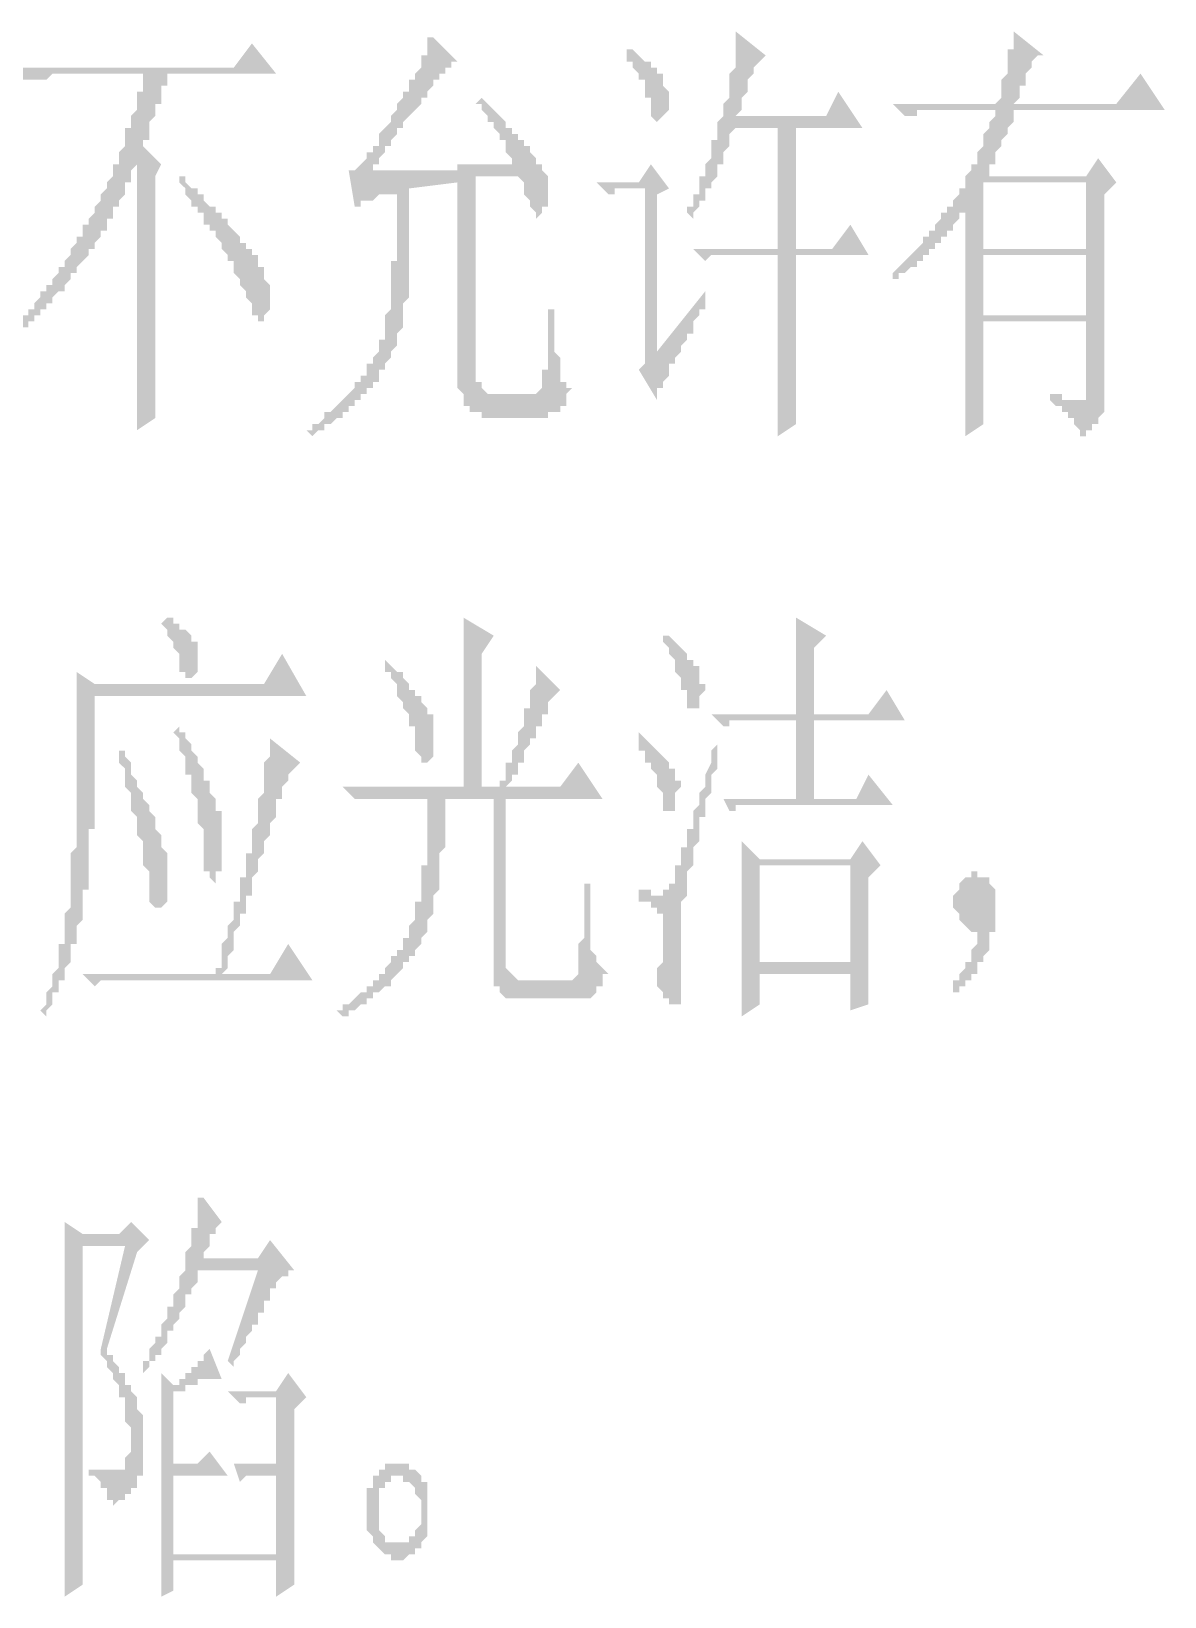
# Model space of a CAD drawing. Header units: millimetres. Extents: x 0 to 275, y 0 to 194.
# Drawn here: x 224.57 to 236.47, y 107.1 to 123.55 of the extents above; entities that cross this region are included whole.
import ezdxf

# ---------------------------------------------------------------- set-up
doc = ezdxf.new("R2010")
doc.units = ezdxf.units.MM

msp = doc.modelspace()

# ---------------------------------------------------------------- hatches: boundary and pattern name
h = msp.add_hatch(color=0)
h.paths.add_polyline_path([(232.6005, 121.200333), (233.3625, 121.200333), (233.172, 121.517833), (232.9815, 121.263833), (232.6005, 121.263833), (232.6005, 122.533833), (233.299, 122.533833), (233.045, 122.914833), (232.918, 122.660833), (231.9655, 122.660833), (232.029, 122.724333), (232.029, 122.787833), (232.029, 122.851333), (232.0925, 122.914833), (232.0925, 122.978333), (232.0925, 123.041833), (232.156, 123.105333), (232.156, 123.168833), (232.2195, 123.232333), (232.283, 123.295833), (231.9655, 123.549833), (231.9655, 123.486333), (231.9655, 123.422833), (231.9655, 123.359333), (231.9655, 123.295833), (231.9655, 123.232333), (231.9655, 123.168833), (231.902, 123.105333), (231.902, 123.041833), (231.902, 122.978333), (231.902, 122.914833), (231.902, 122.851333), (231.8385, 122.787833), (231.8385, 122.724333), (231.8385, 122.660833), (231.775, 122.597333), (231.775, 122.533833), (231.775, 122.470333), (231.775, 122.406833), (231.7115, 122.406833), (231.7115, 122.343333), (231.7115, 122.279833), (231.7115, 122.216333), (231.648, 122.152833), (231.648, 122.089333), (231.648, 122.025833), (231.5845, 122.025833), (231.5845, 121.962333), (231.5845, 121.898833), (231.5845, 121.835333), (231.521, 121.835333), (231.521, 121.771833), (231.521, 121.708333), (231.4575, 121.708333), (231.4575, 121.644833), (231.521, 121.581333), (231.521, 121.644833), (231.5845, 121.708333), (231.5845, 121.771833), (231.648, 121.771833), (231.648, 121.835333), (231.648, 121.898833), (231.7115, 121.898833), (231.7115, 121.962333), (231.775, 122.025833), (231.775, 122.089333), (231.775, 122.152833), (231.8385, 122.152833), (231.8385, 122.216333), (231.8385, 122.279833), (231.902, 122.343333), (231.902, 122.406833), (231.902, 122.470333), (231.9655, 122.533833), (232.41, 122.533833), (232.41, 121.263833), (231.521, 121.263833), (231.648, 121.136833), (231.7115, 121.200333), (231.775, 121.200333), (231.8385, 121.200333), (231.902, 121.200333), (232.41, 121.200333), (232.41, 121.136833), (232.41, 121.073333), (232.41, 121.009833), (232.41, 120.946333), (232.41, 120.882833), (232.41, 120.819333), (232.41, 120.755833), (232.41, 120.692333), (232.41, 120.628833), (232.41, 120.565333), (232.41, 120.501833), (232.41, 120.438333), (232.41, 120.374833), (232.41, 120.311333), (232.41, 120.247833), (232.41, 120.184333), (232.41, 120.120833), (232.41, 120.057333), (232.41, 119.993833), (232.41, 119.930333), (232.41, 119.866833), (232.41, 119.803333), (232.41, 119.739833), (232.41, 119.676333), (232.41, 119.612833), (232.41, 119.549333), (232.41, 119.485833), (232.41, 119.422333), (232.41, 119.358833), (232.41, 119.295333), (232.6005, 119.422333), (232.6005, 119.485833), (232.6005, 119.549333), (232.6005, 119.612833), (232.6005, 119.676333), (232.6005, 119.739833), (232.6005, 119.803333), (232.6005, 119.866833), (232.6005, 119.930333), (232.6005, 119.993833), (232.6005, 120.057333), (232.6005, 120.120833), (232.6005, 120.184333), (232.6005, 120.247833), (232.6005, 120.311333), (232.6005, 120.374833), (232.6005, 120.438333), (232.6005, 120.501833), (232.6005, 120.565333), (232.6005, 120.628833), (232.6005, 120.692333), (232.6005, 120.755833), (232.6005, 120.819333), (232.6005, 120.882833), (232.6005, 120.946333), (232.6005, 121.073333), (232.6005, 121.136833)])
h.paths.add_polyline_path([(230.8225, 123.295833), (230.8225, 123.232333), (230.886, 123.232333), (230.886, 123.168833), (230.9495, 123.105333), (230.9495, 123.041833), (231.013, 123.041833), (231.013, 122.978333), (231.013, 122.914833), (231.013, 122.851333), (231.0765, 122.851333), (231.0765, 122.787833), (231.0765, 122.724333), (231.0765, 122.660833), (231.14, 122.597333), (231.2035, 122.660833), (231.267, 122.724333), (231.267, 122.787833), (231.267, 122.851333), (231.267, 122.914833), (231.2035, 122.978333), (231.2035, 123.041833), (231.2035, 123.105333), (231.14, 123.105333), (231.14, 123.168833), (231.0765, 123.168833), (231.0765, 123.232333), (231.013, 123.232333), (230.9495, 123.295833), (230.886, 123.359333), (230.8225, 123.359333)])
h.paths.add_polyline_path([(231.14, 120.184333), (231.14, 121.835333), (231.267, 121.898833), (231.0765, 122.152833), (230.9495, 121.962333), (230.505, 121.962333), (230.632, 121.835333), (230.6955, 121.835333), (230.6955, 121.898833), (230.759, 121.898833), (230.8225, 121.898833), (231.013, 121.898833), (231.013, 120.247833), (231.013, 120.184333), (231.013, 120.120833), (231.013, 120.057333), (230.9495, 119.993833), (231.14, 119.676333), (231.14, 119.739833), (231.14, 119.803333), (231.2035, 119.803333), (231.2035, 119.866833), (231.267, 119.930333), (231.267, 119.993833), (231.267, 120.057333), (231.3305, 120.057333), (231.3305, 120.120833), (231.394, 120.184333), (231.394, 120.247833), (231.4575, 120.311333), (231.4575, 120.374833), (231.521, 120.374833), (231.521, 120.438333), (231.521, 120.501833), (231.5845, 120.565333), (231.5845, 120.628833), (231.648, 120.628833), (231.648, 120.692333), (231.648, 120.755833), (231.648, 120.819333)])
h = msp.add_hatch(color=0)
h.paths.add_polyline_path([(234.569, 121.962333), (235.6485, 121.962333), (235.6485, 121.263833), (234.569, 121.263833)])
h.paths.add_polyline_path([(234.569, 121.200333), (235.6485, 121.200333), (235.6485, 120.565333), (234.569, 120.565333)])
h.paths.add_polyline_path([(235.2675, 119.739833), (235.2675, 119.676333), (235.331, 119.612833), (235.3945, 119.612833), (235.3945, 119.549333), (235.458, 119.549333), (235.458, 119.485833), (235.5215, 119.485833), (235.5215, 119.422333), (235.585, 119.358833), (235.585, 119.295333), (235.6485, 119.295333), (235.6485, 119.358833), (235.712, 119.358833), (235.712, 119.422333), (235.7755, 119.422333), (235.7755, 119.485833), (235.839, 119.549333), (235.839, 119.612833), (235.839, 119.676333), (235.839, 121.835333), (235.966, 121.962333), (235.7755, 122.216333), (235.6485, 122.025833), (234.6325, 122.025833), (234.6325, 122.089333), (234.6325, 122.152833), (234.696, 122.152833), (234.696, 122.216333), (234.696, 122.279833), (234.7595, 122.343333), (234.7595, 122.406833), (234.823, 122.470333), (234.823, 122.533833), (234.8865, 122.597333), (234.8865, 122.660833), (234.8865, 122.724333), (236.474, 122.724333), (236.22, 123.105333), (235.966, 122.787833), (234.8865, 122.787833), (234.95, 122.851333), (234.95, 122.914833), (234.95, 122.978333), (235.0135, 122.978333), (235.0135, 123.041833), (235.0135, 123.105333), (235.077, 123.168833), (235.077, 123.232333), (235.1405, 123.295833), (235.204, 123.295833), (234.8865, 123.549833), (234.8865, 123.486333), (234.8865, 123.422833), (234.8865, 123.359333), (234.823, 123.359333), (234.823, 123.295833), (234.823, 123.232333), (234.823, 123.168833), (234.823, 123.105333), (234.7595, 123.041833), (234.7595, 122.978333), (234.7595, 122.914833), (234.7595, 122.851333), (234.696, 122.787833), (233.6165, 122.787833), (233.7435, 122.660833), (233.807, 122.660833), (233.8705, 122.660833), (233.8705, 122.724333), (233.934, 122.724333), (234.696, 122.724333), (234.696, 122.660833), (234.6325, 122.597333), (234.6325, 122.533833), (234.569, 122.470333), (234.569, 122.406833), (234.569, 122.343333), (234.5055, 122.279833), (234.5055, 122.216333), (234.5055, 122.152833), (234.442, 122.152833), (234.442, 122.089333), (234.3785, 122.025833), (234.3785, 121.962333), (234.3785, 121.898833), (234.315, 121.898833), (234.315, 121.835333), (234.2515, 121.771833), (234.2515, 121.708333), (234.188, 121.708333), (234.188, 121.644833), (234.1245, 121.644833), (234.1245, 121.581333), (234.061, 121.517833), (234.061, 121.454333), (233.9975, 121.454333), (233.9975, 121.390833), (233.934, 121.390833), (233.934, 121.327333), (233.8705, 121.263833), (233.807, 121.200333), (233.7435, 121.136833), (233.68, 121.073333), (233.6165, 121.009833), (233.6165, 120.946333), (233.68, 120.946333), (233.68, 121.009833), (233.7435, 121.009833), (233.807, 121.073333), (233.8705, 121.073333), (233.8705, 121.136833), (233.934, 121.136833), (233.934, 121.200333), (233.9975, 121.200333), (233.9975, 121.263833), (234.061, 121.263833), (234.061, 121.327333), (234.1245, 121.327333), (234.1245, 121.390833), (234.188, 121.390833), (234.188, 121.454333), (234.2515, 121.454333), (234.2515, 121.517833), (234.315, 121.581333), (234.315, 121.644833), (234.3785, 121.644833), (234.3785, 121.708333), (234.3785, 121.581333), (234.3785, 121.517833), (234.3785, 121.454333), (234.3785, 121.390833), (234.3785, 121.327333), (234.3785, 121.200333), (234.3785, 121.136833), (234.3785, 121.073333), (234.3785, 121.009833), (234.3785, 120.946333), (234.3785, 120.882833), (234.3785, 120.819333), (234.3785, 120.755833), (234.3785, 120.692333), (234.3785, 120.628833), (234.3785, 120.565333), (234.3785, 120.501833), (234.3785, 120.438333), (234.3785, 120.374833), (234.3785, 120.311333), (234.3785, 120.247833), (234.3785, 120.184333), (234.3785, 120.120833), (234.3785, 120.057333), (234.3785, 119.993833), (234.3785, 119.930333), (234.3785, 119.866833), (234.3785, 119.803333), (234.3785, 119.739833), (234.3785, 119.676333), (234.3785, 119.612833), (234.3785, 119.549333), (234.3785, 119.485833), (234.3785, 119.422333), (234.3785, 119.358833), (234.3785, 119.295333), (234.569, 119.422333), (234.569, 120.501833), (235.6485, 120.501833), (235.6485, 119.803333), (235.6485, 119.739833), (235.6485, 119.676333), (235.585, 119.676333), (235.5215, 119.676333), (235.458, 119.676333), (235.3945, 119.676333), (235.3945, 119.739833), (235.331, 119.739833)])
h = msp.add_hatch(color=0)
h.paths.add_polyline_path([(225.8695, 122.025833), (225.933, 122.152833), (225.7425, 122.343333), (225.7425, 122.406833), (225.806, 122.406833), (225.806, 122.470333), (225.806, 122.533833), (225.806, 122.597333), (225.8695, 122.660833), (225.8695, 122.724333), (225.8695, 122.787833), (225.933, 122.787833), (225.933, 122.851333), (225.933, 122.914833), (225.933, 122.978333), (225.9965, 122.978333), (225.9965, 123.041833), (225.9965, 123.105333), (227.1395, 123.105333), (226.8855, 123.422833), (226.695, 123.168833), (224.409, 123.168833), (224.4725, 123.041833), (224.536, 123.041833), (224.5995, 123.041833), (224.663, 123.041833), (224.7265, 123.041833), (224.79, 123.105333), (224.8535, 123.105333), (225.7425, 123.105333), (225.7425, 123.041833), (225.7425, 122.978333), (225.7425, 122.914833), (225.679, 122.914833), (225.679, 122.851333), (225.679, 122.787833), (225.679, 122.724333), (225.6155, 122.660833), (225.6155, 122.597333), (225.6155, 122.533833), (225.552, 122.533833), (225.552, 122.470333), (225.552, 122.406833), (225.552, 122.343333), (225.4885, 122.279833), (225.4885, 122.216333), (225.4885, 122.152833), (225.425, 122.152833), (225.425, 122.089333), (225.425, 122.025833), (225.3615, 121.962333), (225.3615, 121.898833), (225.298, 121.835333), (225.298, 121.771833), (225.2345, 121.708333), (225.2345, 121.644833), (225.171, 121.581333), (225.171, 121.517833), (225.1075, 121.517833), (225.1075, 121.454333), (225.1075, 121.390833), (225.044, 121.390833), (225.044, 121.327333), (224.9805, 121.263833), (224.9805, 121.200333), (224.917, 121.136833), (224.917, 121.073333), (224.8535, 121.073333), (224.8535, 121.009833), (224.79, 120.946333), (224.79, 120.882833), (224.7265, 120.882833), (224.7265, 120.819333), (224.663, 120.819333), (224.663, 120.755833), (224.5995, 120.692333), (224.5995, 120.628833), (224.536, 120.628833), (224.536, 120.565333), (224.4725, 120.565333), (224.4725, 120.501833), (224.409, 120.501833), (224.409, 120.438333), (224.409, 120.374833), (224.4725, 120.374833), (224.4725, 120.438333), (224.536, 120.438333), (224.536, 120.501833), (224.5995, 120.501833), (224.5995, 120.565333), (224.663, 120.565333), (224.663, 120.628833), (224.7265, 120.628833), (224.7265, 120.692333), (224.79, 120.692333), (224.79, 120.755833), (224.8535, 120.819333), (224.917, 120.819333), (224.917, 120.882833), (224.9805, 120.946333), (224.9805, 121.009833), (225.044, 121.009833), (225.044, 121.073333), (225.1075, 121.136833), (225.171, 121.200333), (225.171, 121.263833), (225.2345, 121.263833), (225.2345, 121.327333), (225.298, 121.390833), (225.298, 121.454333), (225.3615, 121.454333), (225.3615, 121.517833), (225.3615, 121.581333), (225.425, 121.581333), (225.425, 121.644833), (225.425, 121.708333), (225.4885, 121.708333), (225.4885, 121.771833), (225.552, 121.835333), (225.552, 121.898833), (225.552, 121.962333), (225.6155, 121.962333), (225.6155, 122.025833), (225.6155, 122.089333), (225.679, 122.152833), (225.679, 120.565333), (225.679, 120.501833), (225.679, 120.438333), (225.679, 120.374833), (225.679, 120.311333), (225.679, 120.247833), (225.679, 120.184333), (225.679, 120.120833), (225.679, 120.057333), (225.679, 119.993833), (225.679, 119.930333), (225.679, 119.866833), (225.679, 119.803333), (225.679, 119.739833), (225.679, 119.676333), (225.679, 119.612833), (225.679, 119.549333), (225.679, 119.485833), (225.679, 119.422333), (225.679, 119.358833), (225.8695, 119.485833), (225.8695, 119.549333), (225.8695, 119.612833), (225.8695, 119.676333), (225.8695, 119.739833), (225.8695, 119.803333), (225.8695, 119.866833), (225.8695, 119.930333), (225.8695, 119.993833), (225.8695, 120.057333), (225.8695, 120.120833), (225.8695, 120.184333), (225.8695, 120.247833), (225.8695, 120.311333)])
h.paths.add_polyline_path([(226.1235, 121.962333), (226.187, 121.898833), (226.187, 121.835333), (226.2505, 121.771833), (226.2505, 121.708333), (226.314, 121.708333), (226.314, 121.644833), (226.3775, 121.644833), (226.3775, 121.581333), (226.3775, 121.517833), (226.441, 121.517833), (226.441, 121.454333), (226.5045, 121.454333), (226.5045, 121.390833), (226.568, 121.327333), (226.568, 121.263833), (226.6315, 121.200333), (226.6315, 121.136833), (226.695, 121.136833), (226.695, 121.073333), (226.695, 121.009833), (226.7585, 120.946333), (226.7585, 120.882833), (226.822, 120.819333), (226.822, 120.755833), (226.8855, 120.692333), (226.8855, 120.628833), (226.8855, 120.565333), (226.949, 120.565333), (226.949, 120.501833), (227.0125, 120.501833), (227.0125, 120.565333), (227.076, 120.628833), (227.076, 120.692333), (227.076, 120.755833), (227.076, 120.819333), (227.076, 120.882833), (227.0125, 120.946333), (227.0125, 121.009833), (227.0125, 121.073333), (226.949, 121.073333), (226.949, 121.136833), (226.949, 121.200333), (226.8855, 121.200333), (226.8855, 121.263833), (226.822, 121.263833), (226.822, 121.327333), (226.7585, 121.327333), (226.7585, 121.390833), (226.695, 121.454333), (226.6315, 121.517833), (226.6315, 121.581333), (226.568, 121.581333), (226.568, 121.644833), (226.5045, 121.644833), (226.5045, 121.708333), (226.441, 121.708333), (226.3775, 121.771833), (226.3775, 121.835333), (226.314, 121.835333), (226.314, 121.898833), (226.2505, 121.898833), (226.187, 121.962333), (226.187, 122.025833), (226.1235, 122.025833)])
h = msp.add_hatch(color=0)
h.dxf.hatch_style = 2
h.paths.add_polyline_path([(228.7905, 123.486333), (228.727, 123.486333), (228.727, 123.422833), (228.727, 123.359333), (228.727, 123.295833), (228.6635, 123.295833), (228.6635, 123.232333), (228.6635, 123.168833), (228.6, 123.105333), (228.6, 123.041833), (228.5365, 123.041833), (228.5365, 122.978333), (228.5365, 122.914833), (228.473, 122.914833), (228.473, 122.851333), (228.4095, 122.787833), (228.4095, 122.724333), (228.346, 122.660833), (228.346, 122.597333), (228.2825, 122.533833), (228.219, 122.470333), (228.219, 122.406833), (228.219, 122.343333), (228.1555, 122.343333), (228.1555, 122.279833), (228.092, 122.279833), (228.092, 122.216333), (228.0285, 122.152833), (227.965, 122.089333), (227.9015, 122.089333), (227.965, 121.708333), (228.0285, 121.708333), (228.0285, 121.771833), (228.092, 121.771833), (228.1555, 121.771833), (228.219, 121.835333), (228.2825, 121.835333), (228.346, 121.835333), (228.4095, 121.835333), (228.4095, 121.898833), (228.4095, 121.835333), (228.4095, 121.708333), (228.4095, 121.644833), (228.4095, 121.581333), (228.4095, 121.517833), (228.4095, 121.454333), (228.4095, 121.390833), (228.4095, 121.327333), (228.4095, 121.263833), (228.4095, 121.200333), (228.4095, 121.136833), (228.346, 121.136833), (228.346, 121.073333), (228.346, 121.009833), (228.346, 120.946333), (228.346, 120.882833), (228.346, 120.819333), (228.346, 120.755833), (228.346, 120.692333), (228.346, 120.628833), (228.2825, 120.565333), (228.2825, 120.501833), (228.2825, 120.438333), (228.2825, 120.374833), (228.2825, 120.311333), (228.219, 120.311333), (228.219, 120.247833), (228.219, 120.184333), (228.1555, 120.120833), (228.1555, 120.057333), (228.092, 120.057333), (228.092, 119.993833), (228.092, 119.930333), (228.0285, 119.930333), (228.0285, 119.866833), (227.965, 119.866833), (227.965, 119.803333), (227.9015, 119.739833), (227.838, 119.676333), (227.7745, 119.612833), (227.711, 119.549333), (227.6475, 119.549333), (227.6475, 119.485833), (227.584, 119.422333), (227.5205, 119.422333), (227.5205, 119.358833), (227.457, 119.358833), (227.5205, 119.295333), (227.584, 119.358833), (227.6475, 119.358833), (227.6475, 119.422333), (227.711, 119.422333), (227.7745, 119.485833), (227.838, 119.485833), (227.838, 119.549333), (227.9015, 119.549333), (227.9015, 119.612833), (227.965, 119.612833), (227.965, 119.676333), (228.0285, 119.676333), (228.0285, 119.739833), (228.092, 119.739833), (228.092, 119.803333), (228.1555, 119.803333), (228.1555, 119.866833), (228.219, 119.866833), (228.219, 119.930333), (228.219, 119.993833), (228.2825, 119.993833), (228.2825, 120.057333), (228.346, 120.120833), (228.346, 120.184333), (228.4095, 120.247833), (228.4095, 120.311333), (228.4095, 120.374833), (228.473, 120.438333), (228.473, 120.501833), (228.473, 120.565333), (228.473, 120.628833), (228.473, 120.692333), (228.5365, 120.755833), (228.5365, 120.819333), (228.5365, 120.882833), (228.5365, 120.946333), (228.5365, 121.009833), (228.5365, 121.073333), (228.5365, 121.136833), (228.5365, 121.200333), (228.5365, 121.263833), (228.5365, 121.327333), (228.5365, 121.390833), (228.5365, 121.454333), (228.5365, 121.517833), (228.5365, 121.581333), (228.5365, 121.644833), (228.5365, 121.708333), (228.5365, 121.771833), (228.5365, 121.835333), (228.5365, 121.898833), (229.0445, 121.962333), (229.0445, 119.930333), (229.0445, 119.866833), (229.0445, 119.803333), (229.108, 119.739833), (229.108, 119.676333), (229.108, 119.612833), (229.1715, 119.612833), (229.1715, 119.549333), (229.235, 119.549333), (229.2985, 119.549333), (229.2985, 119.485833), (229.362, 119.485833), (229.4255, 119.485833), (229.87, 119.485833), (229.9335, 119.485833), (229.997, 119.485833), (229.997, 119.549333), (230.0605, 119.549333), (230.124, 119.549333), (230.124, 119.612833), (230.1875, 119.612833), (230.1875, 119.676333), (230.1875, 119.739833), (230.251, 119.803333), (230.1875, 119.803333), (230.1875, 119.866833), (230.124, 119.866833), (230.124, 119.930333), (230.124, 119.993833), (230.124, 120.057333), (230.124, 120.120833), (230.0605, 120.184333), (230.0605, 120.247833), (230.0605, 120.311333), (230.0605, 120.374833), (230.0605, 120.438333), (230.0605, 120.501833), (230.0605, 120.565333), (230.0605, 120.628833), (229.997, 120.628833), (229.997, 120.565333), (229.997, 120.501833), (229.997, 120.438333), (229.997, 120.374833), (229.997, 120.311333), (229.997, 120.247833), (229.997, 120.184333), (229.997, 120.120833), (229.997, 120.057333), (229.997, 119.993833), (229.9335, 119.993833), (229.9335, 119.930333), (229.9335, 119.866833), (229.9335, 119.803333), (229.87, 119.739833), (229.8065, 119.739833), (229.489, 119.739833), (229.4255, 119.739833), (229.362, 119.739833), (229.2985, 119.803333), (229.2985, 119.866833), (229.235, 119.866833), (229.235, 119.930333), (229.235, 119.993833), (229.235, 120.057333), (229.235, 122.025833), (229.6795, 122.025833), (229.743, 121.962333), (229.743, 121.898833), (229.743, 121.835333), (229.8065, 121.771833), (229.8065, 121.708333), (229.87, 121.644833), (229.87, 121.581333), (229.9335, 121.644833), (229.9335, 121.708333), (229.997, 121.708333), (229.997, 121.771833), (229.997, 121.835333), (229.997, 121.898833), (229.997, 121.962333), (229.997, 122.025833), (229.9335, 122.089333), (229.9335, 122.152833), (229.87, 122.152833), (229.87, 122.216333), (229.8065, 122.279833), (229.8065, 122.343333), (229.743, 122.343333), (229.743, 122.406833), (229.6795, 122.406833), (229.6795, 122.470333), (229.616, 122.470333), (229.616, 122.533833), (229.5525, 122.533833), (229.5525, 122.597333), (229.489, 122.660833), (229.4255, 122.724333), (229.362, 122.787833), (229.2985, 122.851333), (229.235, 122.787833), (229.2985, 122.787833), (229.2985, 122.724333), (229.362, 122.660833), (229.362, 122.597333), (229.4255, 122.597333), (229.4255, 122.533833), (229.489, 122.470333), (229.489, 122.406833), (229.5525, 122.406833), (229.5525, 122.343333), (229.5525, 122.279833), (229.616, 122.216333), (229.616, 122.152833), (229.5525, 122.152833), (229.489, 122.152833), (229.4255, 122.152833), (229.362, 122.152833), (229.2985, 122.152833), (229.235, 122.152833), (229.1715, 122.152833), (229.108, 122.152833), (229.0445, 122.152833), (229.0445, 122.089333), (228.981, 122.089333), (228.9175, 122.089333), (228.854, 122.089333), (228.7905, 122.089333), (228.727, 122.089333), (228.6635, 122.089333), (228.6, 122.089333), (228.5365, 122.089333), (228.473, 122.089333), (228.4095, 122.089333), (228.346, 122.089333), (228.2825, 122.089333), (228.219, 122.089333), (228.1555, 122.089333), (228.1555, 122.152833), (228.219, 122.152833), (228.219, 122.216333), (228.2825, 122.279833), (228.2825, 122.343333), (228.346, 122.343333), (228.346, 122.406833), (228.4095, 122.470333), (228.4095, 122.533833), (228.473, 122.533833), (228.473, 122.597333), (228.5365, 122.660833), (228.6, 122.724333), (228.6635, 122.787833), (228.6635, 122.851333), (228.727, 122.851333), (228.727, 122.914833), (228.7905, 122.978333), (228.7905, 123.041833), (228.854, 123.041833), (228.854, 123.105333), (228.9175, 123.105333), (228.9175, 123.168833), (228.981, 123.168833), (228.981, 123.232333), (229.0445, 123.232333)])
h = msp.add_hatch(color=0)
h.paths.add_polyline_path([(225.4885, 115.993333), (225.4885, 115.929833), (225.4885, 115.866333), (225.552, 115.802833), (225.552, 115.739333), (225.552, 115.675833), (225.552, 115.612333), (225.6155, 115.548833), (225.6155, 115.485333), (225.6155, 115.421833), (225.6155, 115.358333), (225.679, 115.294833), (225.679, 115.231333), (225.679, 115.167833), (225.679, 115.104333), (225.7425, 115.040833), (225.7425, 114.977333), (225.7425, 114.913833), (225.7425, 114.850333), (225.7425, 114.786833), (225.806, 114.723333), (225.806, 114.659833), (225.806, 114.596333), (225.806, 114.532833), (225.806, 114.469333), (225.806, 114.405833), (225.8695, 114.342333), (225.933, 114.342333), (225.9965, 114.405833), (225.9965, 114.469333), (225.9965, 114.532833), (225.9965, 114.596333), (225.9965, 114.659833), (225.9965, 114.723333), (225.9965, 114.786833), (225.9965, 114.850333), (225.9965, 114.913833), (225.933, 114.977333), (225.933, 115.040833), (225.933, 115.104333), (225.8695, 115.167833), (225.8695, 115.231333), (225.8695, 115.294833), (225.806, 115.358333), (225.806, 115.421833), (225.7425, 115.485333), (225.7425, 115.548833), (225.679, 115.612333), (225.679, 115.675833), (225.6155, 115.739333), (225.6155, 115.802833), (225.6155, 115.866333), (225.552, 115.929833), (225.552, 115.993333)])
h.paths.add_polyline_path([(226.1235, 116.247333), (226.06, 116.183833), (226.1235, 116.120333), (226.1235, 116.056833), (226.1235, 115.993333), (226.187, 115.929833), (226.187, 115.866333), (226.187, 115.802833), (226.187, 115.739333), (226.2505, 115.739333), (226.2505, 115.675833), (226.2505, 115.612333), (226.2505, 115.548833), (226.314, 115.485333), (226.314, 115.421833), (226.314, 115.358333), (226.314, 115.294833), (226.314, 115.231333), (226.3775, 115.167833), (226.3775, 115.104333), (226.3775, 115.040833), (226.3775, 114.977333), (226.3775, 114.913833), (226.3775, 114.850333), (226.3775, 114.786833), (226.3775, 114.723333), (226.441, 114.723333), (226.441, 114.659833), (226.5045, 114.596333), (226.5045, 114.659833), (226.5045, 114.723333), (226.568, 114.723333), (226.568, 114.786833), (226.568, 114.850333), (226.568, 114.913833), (226.568, 114.977333), (226.568, 115.040833), (226.568, 115.104333), (226.568, 115.167833), (226.568, 115.231333), (226.568, 115.294833), (226.568, 115.358333), (226.5045, 115.358333), (226.5045, 115.421833), (226.5045, 115.485333), (226.441, 115.548833), (226.441, 115.612333), (226.441, 115.675833), (226.3775, 115.675833), (226.3775, 115.739333), (226.3775, 115.802833), (226.314, 115.866333), (226.314, 115.929833), (226.2505, 115.993333), (226.2505, 116.056833), (226.187, 116.120333), (226.187, 116.183833), (226.1235, 116.183833)])
h.paths.add_polyline_path([(225.1075, 113.643833), (225.2345, 113.516833), (225.298, 113.580333), (225.3615, 113.580333), (225.425, 113.580333), (225.4885, 113.580333), (227.5205, 113.580333), (227.2665, 113.961333), (227.076, 113.643833), (226.568, 113.643833), (226.6315, 113.707333), (226.6315, 113.770833), (226.6315, 113.834333), (226.695, 113.897833), (226.695, 113.961333), (226.695, 114.024833), (226.695, 114.088333), (226.7585, 114.151833), (226.7585, 114.215333), (226.7585, 114.278833), (226.822, 114.278833), (226.822, 114.342333), (226.822, 114.405833), (226.822, 114.469333), (226.8855, 114.469333), (226.8855, 114.532833), (226.8855, 114.596333), (226.8855, 114.659833), (226.949, 114.723333), (226.949, 114.786833), (226.949, 114.850333), (227.0125, 114.913833), (227.0125, 114.977333), (227.0125, 115.040833), (227.076, 115.104333), (227.076, 115.167833), (227.076, 115.231333), (227.1395, 115.294833), (227.1395, 115.358333), (227.1395, 115.421833), (227.1395, 115.485333), (227.203, 115.485333), (227.203, 115.548833), (227.203, 115.612333), (227.2665, 115.675833), (227.2665, 115.739333), (227.33, 115.802833), (227.3935, 115.866333), (227.076, 116.120333), (227.076, 116.056833), (227.076, 115.993333), (227.076, 115.929833), (227.0125, 115.866333), (227.0125, 115.802833), (227.0125, 115.739333), (227.0125, 115.675833), (227.0125, 115.612333), (227.0125, 115.548833), (226.949, 115.485333), (226.949, 115.421833), (226.949, 115.358333), (226.949, 115.294833), (226.949, 115.231333), (226.8855, 115.167833), (226.8855, 115.104333), (226.8855, 115.040833), (226.8855, 114.977333), (226.8855, 114.913833), (226.822, 114.913833), (226.822, 114.850333), (226.822, 114.786833), (226.822, 114.723333), (226.822, 114.659833), (226.7585, 114.659833), (226.7585, 114.596333), (226.7585, 114.532833), (226.7585, 114.469333), (226.7585, 114.405833), (226.695, 114.405833), (226.695, 114.342333), (226.695, 114.278833), (226.695, 114.215333), (226.6315, 114.151833), (226.6315, 114.088333), (226.6315, 114.024833), (226.568, 113.961333), (226.568, 113.897833), (226.568, 113.834333), (226.568, 113.770833), (226.568, 113.707333), (226.5045, 113.707333), (226.5045, 113.643833)])
h.paths.add_polyline_path([(225.044, 116.818833), (225.044, 116.755333), (225.044, 116.691833), (225.044, 116.628333), (225.044, 116.564833), (225.044, 116.501333), (225.044, 116.437833), (225.044, 116.374333), (225.044, 116.310833), (225.044, 116.247333), (225.044, 116.183833), (225.044, 116.120333), (225.044, 116.056833), (225.044, 115.993333), (225.044, 115.929833), (225.044, 115.866333), (225.044, 115.802833), (225.044, 115.739333), (225.044, 115.675833), (225.044, 115.612333), (225.044, 115.548833), (225.044, 115.485333), (225.044, 115.421833), (225.044, 115.358333), (225.044, 115.294833), (225.044, 115.231333), (225.044, 115.167833), (225.044, 115.104333), (225.044, 115.040833), (225.044, 114.977333), (224.9805, 114.913833), (224.9805, 114.850333), (224.9805, 114.786833), (224.9805, 114.723333), (224.9805, 114.659833), (224.9805, 114.596333), (224.9805, 114.532833), (224.9805, 114.469333), (224.9805, 114.405833), (224.9805, 114.342333), (224.917, 114.278833), (224.917, 114.215333), (224.917, 114.151833), (224.917, 114.088333), (224.917, 114.024833), (224.917, 113.961333), (224.8535, 113.961333), (224.8535, 113.897833), (224.8535, 113.834333), (224.8535, 113.770833), (224.8535, 113.707333), (224.79, 113.643833), (224.79, 113.580333), (224.79, 113.516833), (224.7265, 113.453333), (224.7265, 113.389833), (224.7265, 113.326333), (224.663, 113.262833), (224.7265, 113.199333), (224.7265, 113.262833), (224.79, 113.326333), (224.79, 113.389833), (224.79, 113.453333), (224.8535, 113.453333), (224.8535, 113.516833), (224.8535, 113.580333), (224.917, 113.580333), (224.917, 113.643833), (224.917, 113.707333), (224.9805, 113.770833), (224.9805, 113.834333), (224.9805, 113.897833), (224.9805, 113.961333), (225.044, 113.961333), (225.044, 114.024833), (225.044, 114.088333), (225.044, 114.151833), (225.1075, 114.215333), (225.1075, 114.278833), (225.1075, 114.342333), (225.1075, 114.405833), (225.1075, 114.469333), (225.1075, 114.532833), (225.171, 114.532833), (225.171, 114.596333), (225.171, 114.659833), (225.171, 114.723333), (225.171, 114.786833), (225.171, 114.850333), (225.171, 114.913833), (225.171, 114.977333), (225.171, 115.040833), (225.171, 115.104333), (225.171, 115.167833), (225.2345, 115.167833), (225.2345, 115.231333), (225.2345, 115.294833), (225.2345, 115.358333), (225.2345, 115.421833), (225.2345, 115.485333), (225.2345, 115.548833), (225.2345, 115.612333), (225.2345, 115.675833), (225.2345, 115.739333), (225.2345, 115.802833), (225.2345, 115.866333), (225.2345, 115.929833), (225.2345, 115.993333), (225.2345, 116.056833), (225.2345, 116.120333), (225.2345, 116.183833), (225.2345, 116.247333), (225.2345, 116.310833), (225.2345, 116.374333), (225.2345, 116.437833), (225.2345, 116.501333), (225.2345, 116.564833), (227.457, 116.564833), (227.203, 117.009333), (227.0125, 116.691833), (225.2345, 116.691833)])
h.paths.add_polyline_path([(225.9965, 117.390333), (225.933, 117.326833), (225.9965, 117.263333), (225.9965, 117.199833), (226.06, 117.136333), (226.06, 117.072833), (226.1235, 117.009333), (226.1235, 116.945833), (226.1235, 116.882333), (226.1235, 116.818833), (226.187, 116.818833), (226.187, 116.755333), (226.2505, 116.755333), (226.314, 116.818833), (226.314, 116.882333), (226.314, 116.945833), (226.314, 117.009333), (226.314, 117.072833), (226.314, 117.136333), (226.2505, 117.136333), (226.2505, 117.199833), (226.187, 117.263333), (226.1235, 117.263333), (226.1235, 117.326833), (226.06, 117.326833), (226.06, 117.390333)])
h = msp.add_hatch(color=0)
h.paths.add_polyline_path([(228.2825, 116.882333), (228.2825, 116.818833), (228.346, 116.818833), (228.346, 116.755333), (228.4095, 116.691833), (228.4095, 116.628333), (228.4095, 116.564833), (228.473, 116.501333), (228.473, 116.437833), (228.5365, 116.374333), (228.5365, 116.310833), (228.5365, 116.247333), (228.6, 116.247333), (228.6, 116.183833), (228.6, 116.120333), (228.6, 116.056833), (228.6, 115.993333), (228.6635, 115.929833), (228.6635, 115.866333), (228.727, 115.866333), (228.7905, 115.929833), (228.7905, 115.993333), (228.7905, 116.056833), (228.7905, 116.120333), (228.7905, 116.183833), (228.7905, 116.247333), (228.7905, 116.310833), (228.7905, 116.374333), (228.727, 116.374333), (228.727, 116.437833), (228.6635, 116.501333), (228.6635, 116.564833), (228.6, 116.564833), (228.6, 116.628333), (228.5365, 116.628333), (228.5365, 116.691833), (228.473, 116.755333), (228.473, 116.818833), (228.4095, 116.818833), (228.346, 116.882333), (228.2825, 116.945833)])
h.paths.add_polyline_path([(229.108, 115.612333), (227.838, 115.612333), (227.965, 115.485333), (228.0285, 115.485333), (228.092, 115.485333), (228.1555, 115.485333), (228.727, 115.485333), (228.727, 115.421833), (228.727, 115.358333), (228.727, 115.294833), (228.727, 115.231333), (228.727, 115.167833), (228.727, 115.104333), (228.727, 115.040833), (228.727, 114.977333), (228.727, 114.913833), (228.727, 114.850333), (228.727, 114.786833), (228.6635, 114.786833), (228.6635, 114.723333), (228.6635, 114.659833), (228.6635, 114.596333), (228.6635, 114.532833), (228.6635, 114.469333), (228.6635, 114.405833), (228.6, 114.405833), (228.6, 114.342333), (228.6, 114.278833), (228.6, 114.215333), (228.5365, 114.151833), (228.5365, 114.088333), (228.5365, 114.024833), (228.473, 114.024833), (228.473, 113.961333), (228.473, 113.897833), (228.4095, 113.897833), (228.4095, 113.834333), (228.346, 113.834333), (228.346, 113.770833), (228.2825, 113.707333), (228.2825, 113.643833), (228.219, 113.643833), (228.219, 113.580333), (228.1555, 113.580333), (228.1555, 113.516833), (228.092, 113.516833), (228.092, 113.453333), (228.0285, 113.453333), (227.965, 113.389833), (227.9015, 113.326333), (227.838, 113.326333), (227.838, 113.262833), (227.7745, 113.262833), (227.838, 113.199333), (227.9015, 113.199333), (227.9015, 113.262833), (227.965, 113.262833), (228.0285, 113.326333), (228.092, 113.326333), (228.092, 113.389833), (228.1555, 113.389833), (228.1555, 113.453333), (228.219, 113.453333), (228.2825, 113.516833), (228.346, 113.516833), (228.346, 113.580333), (228.4095, 113.643833), (228.473, 113.707333), (228.473, 113.770833), (228.5365, 113.770833), (228.5365, 113.834333), (228.6, 113.834333), (228.6, 113.897833), (228.6635, 113.961333), (228.6635, 114.024833), (228.727, 114.088333), (228.727, 114.151833), (228.727, 114.215333), (228.7905, 114.278833), (228.7905, 114.342333), (228.7905, 114.405833), (228.7905, 114.469333), (228.854, 114.532833), (228.854, 114.596333), (228.854, 114.659833), (228.854, 114.723333), (228.854, 114.786833), (228.854, 114.850333), (228.854, 114.913833), (228.9175, 114.977333), (228.9175, 115.040833), (228.9175, 115.104333), (228.9175, 115.167833), (228.9175, 115.231333), (228.9175, 115.294833), (228.9175, 115.358333), (228.9175, 115.421833), (228.9175, 115.485333), (229.4255, 115.485333), (229.4255, 113.770833), (229.4255, 113.707333), (229.4255, 113.643833), (229.4255, 113.580333), (229.4255, 113.516833), (229.489, 113.516833), (229.489, 113.453333), (229.5525, 113.389833), (229.616, 113.389833), (229.6795, 113.389833), (230.3145, 113.389833), (230.378, 113.389833), (230.4415, 113.389833), (230.505, 113.453333), (230.505, 113.516833), (230.5685, 113.516833), (230.5685, 113.580333), (230.5685, 113.643833), (230.632, 113.643833), (230.5685, 113.707333), (230.505, 113.770833), (230.505, 113.834333), (230.4415, 113.897833), (230.4415, 113.961333), (230.4415, 114.024833), (230.4415, 114.088333), (230.4415, 114.151833), (230.4415, 114.215333), (230.4415, 114.278833), (230.4415, 114.342333), (230.4415, 114.405833), (230.4415, 114.469333), (230.4415, 114.532833), (230.4415, 114.596333), (230.378, 114.596333), (230.378, 114.532833), (230.378, 114.405833), (230.378, 114.342333), (230.378, 114.278833), (230.378, 114.215333), (230.378, 114.151833), (230.378, 114.088333), (230.378, 114.024833), (230.3145, 113.961333), (230.3145, 113.897833), (230.3145, 113.834333), (230.3145, 113.770833), (230.3145, 113.707333), (230.3145, 113.643833), (230.251, 113.580333), (230.1875, 113.580333), (229.743, 113.580333), (229.6795, 113.580333), (229.616, 113.643833), (229.5525, 113.707333), (229.5525, 113.770833), (229.5525, 113.834333), (229.5525, 113.897833), (229.5525, 115.485333), (230.5685, 115.485333), (230.3145, 115.866333), (230.124, 115.612333), (229.5525, 115.612333), (229.616, 115.675833), (229.616, 115.739333), (229.6795, 115.739333), (229.6795, 115.802833), (229.6795, 115.866333), (229.743, 115.866333), (229.743, 115.929833), (229.743, 115.993333), (229.8065, 116.056833), (229.8065, 116.120333), (229.87, 116.120333), (229.87, 116.183833), (229.87, 116.247333), (229.9335, 116.247333), (229.9335, 116.310833), (229.9335, 116.374333), (229.997, 116.374333), (229.997, 116.437833), (229.997, 116.501333), (230.0605, 116.564833), (230.124, 116.628333), (229.87, 116.882333), (229.87, 116.818833), (229.87, 116.755333), (229.87, 116.691833), (229.8065, 116.628333), (229.8065, 116.564833), (229.8065, 116.501333), (229.8065, 116.437833), (229.743, 116.437833), (229.743, 116.374333), (229.743, 116.310833), (229.743, 116.247333), (229.6795, 116.183833), (229.6795, 116.120333), (229.6795, 116.056833), (229.616, 115.993333), (229.616, 115.929833), (229.616, 115.866333), (229.5525, 115.866333), (229.5525, 115.802833), (229.5525, 115.739333), (229.5525, 115.675833), (229.489, 115.675833), (229.489, 115.612333), (229.2985, 115.612333), (229.2985, 117.009333), (229.4255, 117.199833), (229.108, 117.390333), (229.108, 117.326833), (229.108, 117.263333), (229.108, 117.199833), (229.108, 117.136333), (229.108, 117.072833), (229.108, 117.009333), (229.108, 116.945833), (229.108, 116.882333), (229.108, 116.818833), (229.108, 116.755333), (229.108, 116.691833), (229.108, 116.628333)])
h = msp.add_hatch(color=0)
h.paths.add_polyline_path([(232.6005, 116.374333), (231.7115, 116.374333), (231.8385, 116.247333), (231.902, 116.247333), (231.902, 116.310833), (231.9655, 116.310833), (232.029, 116.310833), (232.0925, 116.310833), (232.6005, 116.310833), (232.6005, 115.485333), (231.8385, 115.485333), (231.902, 115.358333), (231.9655, 115.358333), (231.9655, 115.421833), (232.029, 115.421833), (232.0925, 115.421833), (232.156, 115.421833), (233.6165, 115.421833), (233.3625, 115.739333), (233.2355, 115.485333), (232.791, 115.485333), (232.791, 116.310833), (233.7435, 116.310833), (233.553, 116.628333), (233.3625, 116.374333), (232.791, 116.374333), (232.791, 117.072833), (232.918, 117.199833), (232.6005, 117.390333), (232.6005, 117.326833), (232.6005, 117.263333), (232.6005, 117.199833), (232.6005, 117.136333), (232.6005, 117.072833), (232.6005, 117.009333), (232.6005, 116.945833), (232.6005, 116.882333), (232.6005, 116.818833), (232.6005, 116.755333), (232.6005, 116.691833), (232.6005, 116.628333), (232.6005, 116.564833), (232.6005, 116.501333), (232.6005, 116.437833)])
h.paths.add_polyline_path([(232.029, 113.199333), (232.2195, 113.326333), (232.2195, 113.643833), (233.172, 113.643833), (233.172, 113.262833), (233.3625, 113.326333), (233.3625, 113.389833), (233.3625, 113.453333), (233.3625, 113.516833), (233.3625, 113.580333), (233.3625, 113.643833), (233.3625, 113.707333), (233.3625, 113.770833), (233.3625, 113.834333), (233.3625, 113.897833), (233.3625, 113.961333), (233.3625, 114.024833), (233.3625, 114.088333), (233.3625, 114.151833), (233.3625, 114.215333), (233.3625, 114.278833), (233.3625, 114.342333), (233.3625, 114.405833), (233.3625, 114.469333), (233.3625, 114.532833), (233.3625, 114.659833), (233.4895, 114.786833), (233.299, 115.040833), (233.172, 114.850333), (232.2195, 114.850333), (232.029, 115.040833), (232.029, 114.977333), (232.029, 114.913833), (232.029, 114.850333), (232.029, 114.786833), (232.029, 114.723333), (232.029, 114.659833), (232.029, 114.596333), (232.029, 114.532833), (232.029, 114.469333), (232.029, 114.405833), (232.029, 114.342333), (232.029, 114.278833), (232.029, 114.215333), (232.029, 114.151833), (232.029, 114.088333), (232.029, 114.024833), (232.029, 113.961333), (232.029, 113.897833), (232.029, 113.834333), (232.029, 113.770833), (232.029, 113.707333), (232.029, 113.643833), (232.029, 113.580333), (232.029, 113.516833), (232.029, 113.453333), (232.029, 113.389833), (232.029, 113.326333), (232.029, 113.262833)])
h.paths.add_polyline_path([(232.2195, 114.786833), (233.172, 114.786833), (233.172, 113.770833), (232.2195, 113.770833)])
h.paths.add_polyline_path([(231.775, 116.056833), (231.7115, 115.993333), (231.7115, 115.929833), (231.7115, 115.866333), (231.648, 115.739333), (231.648, 115.675833), (231.648, 115.612333), (231.5845, 115.548833), (231.5845, 115.485333), (231.5845, 115.421833), (231.521, 115.358333), (231.521, 115.294833), (231.521, 115.231333), (231.521, 115.167833), (231.4575, 115.167833), (231.4575, 115.104333), (231.4575, 115.040833), (231.4575, 114.977333), (231.394, 114.977333), (231.394, 114.913833), (231.394, 114.850333), (231.394, 114.786833), (231.3305, 114.786833), (231.3305, 114.723333), (231.3305, 114.659833), (231.3305, 114.596333), (231.267, 114.596333), (231.267, 114.532833), (231.2035, 114.532833), (231.2035, 114.469333), (231.14, 114.469333), (231.0765, 114.469333), (231.0765, 114.532833), (231.013, 114.532833), (230.9495, 114.532833), (230.9495, 114.469333), (230.9495, 114.405833), (231.013, 114.405833), (231.0765, 114.405833), (231.0765, 114.342333), (231.14, 114.342333), (231.14, 114.278833), (231.2035, 114.278833), (231.2035, 114.215333), (231.2035, 114.151833), (231.2035, 114.088333), (231.2035, 114.024833), (231.2035, 113.961333), (231.2035, 113.897833), (231.2035, 113.834333), (231.2035, 113.770833), (231.14, 113.707333), (231.14, 113.643833), (231.14, 113.580333), (231.14, 113.516833), (231.2035, 113.453333), (231.2035, 113.389833), (231.267, 113.389833), (231.267, 113.326333), (231.3305, 113.326333), (231.394, 113.326333), (231.394, 113.389833), (231.394, 113.453333), (231.394, 113.516833), (231.394, 113.580333), (231.394, 113.643833), (231.394, 113.707333), (231.394, 113.770833), (231.394, 113.834333), (231.394, 113.897833), (231.394, 113.961333), (231.394, 114.024833), (231.394, 114.088333), (231.394, 114.151833), (231.394, 114.215333), (231.394, 114.278833), (231.394, 114.342333), (231.394, 114.405833), (231.4575, 114.469333), (231.4575, 114.532833), (231.4575, 114.596333), (231.4575, 114.659833), (231.4575, 114.723333), (231.521, 114.786833), (231.521, 114.850333), (231.521, 114.913833), (231.521, 114.977333), (231.5845, 115.040833), (231.5845, 115.104333), (231.5845, 115.167833), (231.5845, 115.231333), (231.5845, 115.294833), (231.648, 115.294833), (231.648, 115.358333), (231.648, 115.421833), (231.648, 115.485333), (231.7115, 115.548833), (231.7115, 115.612333), (231.7115, 115.675833), (231.7115, 115.739333), (231.775, 115.802833), (231.775, 115.866333), (231.775, 115.993333)])
h.paths.add_polyline_path([(230.9495, 116.183833), (230.9495, 116.120333), (230.9495, 116.056833), (230.9495, 115.993333), (231.013, 115.993333), (231.013, 115.929833), (231.013, 115.866333), (231.0765, 115.866333), (231.0765, 115.802833), (231.14, 115.739333), (231.14, 115.675833), (231.14, 115.612333), (231.2035, 115.548833), (231.2035, 115.485333), (231.2035, 115.421833), (231.2035, 115.358333), (231.267, 115.358333), (231.3305, 115.358333), (231.3305, 115.421833), (231.3305, 115.485333), (231.3305, 115.548833), (231.394, 115.612333), (231.394, 115.675833), (231.3305, 115.675833), (231.3305, 115.739333), (231.3305, 115.802833), (231.267, 115.802833), (231.267, 115.866333), (231.2035, 115.929833), (231.14, 115.993333), (231.0765, 116.056833), (231.013, 116.120333)])
h.paths.add_polyline_path([(231.2035, 117.199833), (231.2035, 117.136333), (231.267, 117.072833), (231.267, 117.009333), (231.3305, 116.945833), (231.3305, 116.882333), (231.3305, 116.818833), (231.394, 116.755333), (231.394, 116.691833), (231.394, 116.628333), (231.4575, 116.628333), (231.4575, 116.564833), (231.4575, 116.501333), (231.4575, 116.437833), (231.521, 116.437833), (231.5845, 116.437833), (231.5845, 116.501333), (231.5845, 116.564833), (231.648, 116.628333), (231.648, 116.691833), (231.5845, 116.691833), (231.5845, 116.755333), (231.5845, 116.818833), (231.5845, 116.882333), (231.521, 116.882333), (231.521, 116.945833), (231.4575, 116.945833), (231.4575, 117.009333), (231.394, 117.072833), (231.3305, 117.136333), (231.267, 117.199833)])
h = msp.add_hatch(color=0)
h.dxf.hatch_style = 2
h.paths.add_polyline_path([(234.5055, 114.088333), (234.442, 114.088333), (234.3785, 114.151833), (234.315, 114.215333), (234.315, 114.278833), (234.2515, 114.342333), (234.2515, 114.405833), (234.2515, 114.469333), (234.315, 114.532833), (234.315, 114.596333), (234.3785, 114.659833), (234.442, 114.659833), (234.442, 114.723333), (234.5055, 114.723333), (234.5055, 114.659833), (234.569, 114.659833), (234.6325, 114.659833), (234.6325, 114.596333), (234.696, 114.532833), (234.696, 114.469333), (234.696, 114.405833), (234.696, 114.342333), (234.696, 114.278833), (234.696, 114.215333), (234.696, 114.151833), (234.696, 114.088333), (234.6325, 114.088333), (234.6325, 114.024833), (234.6325, 113.961333), (234.6325, 113.897833), (234.569, 113.834333), (234.569, 113.770833), (234.5055, 113.770833), (234.5055, 113.707333), (234.5055, 113.643833), (234.442, 113.643833), (234.442, 113.580333), (234.3785, 113.580333), (234.3785, 113.516833), (234.315, 113.516833), (234.315, 113.453333), (234.2515, 113.453333), (234.2515, 113.516833), (234.2515, 113.580333), (234.315, 113.580333), (234.315, 113.643833), (234.3785, 113.707333), (234.3785, 113.770833), (234.442, 113.770833), (234.442, 113.834333), (234.442, 113.897833), (234.5055, 113.961333), (234.5055, 114.024833)])
h = msp.add_hatch(color=0)
h.paths.add_polyline_path([(226.6315, 109.579833), (226.695, 109.516333), (226.695, 109.579833), (226.7585, 109.643333), (226.7585, 109.706833), (226.822, 109.770333), (226.822, 109.833833), (226.8855, 109.897333), (226.8855, 109.960833), (226.949, 109.960833), (226.949, 110.024333), (226.949, 110.087833), (227.0125, 110.087833), (227.0125, 110.151333), (227.0125, 110.214833), (227.076, 110.214833), (227.076, 110.278333), (227.076, 110.341833), (227.1395, 110.341833), (227.1395, 110.405333), (227.203, 110.468833), (227.2665, 110.468833), (227.2665, 110.532333), (227.33, 110.532333), (227.076, 110.849833), (226.949, 110.659333), (226.3775, 110.659333), (226.3775, 110.722833), (226.441, 110.786333), (226.441, 110.849833), (226.441, 110.913333), (226.5045, 110.913333), (226.5045, 110.976833), (226.568, 111.040333), (226.3775, 111.294333), (226.314, 111.294333), (226.314, 111.230833), (226.314, 111.167333), (226.314, 111.103833), (226.314, 111.040333), (226.314, 110.976833), (226.2505, 110.976833), (226.2505, 110.913333), (226.2505, 110.849833), (226.2505, 110.786333), (226.187, 110.722833), (226.187, 110.659333), (226.187, 110.595833), (226.187, 110.532333), (226.1235, 110.468833), (226.1235, 110.405333), (226.1235, 110.341833), (226.06, 110.278333), (226.06, 110.214833), (226.06, 110.151333), (225.9965, 110.151333), (225.9965, 110.087833), (225.9965, 110.024333), (225.933, 109.960833), (225.933, 109.897333), (225.933, 109.833833), (225.8695, 109.833833), (225.8695, 109.770333), (225.806, 109.706833), (225.806, 109.643333), (225.806, 109.579833), (225.7425, 109.579833), (225.7425, 109.516333), (225.7425, 109.452833), (225.806, 109.516333), (225.806, 109.579833), (225.8695, 109.579833), (225.8695, 109.643333), (225.933, 109.643333), (225.933, 109.706833), (225.9965, 109.770333), (225.9965, 109.833833), (225.9965, 109.897333), (226.06, 109.897333), (226.06, 109.960833), (226.1235, 110.024333), (226.1235, 110.087833), (226.187, 110.151333), (226.187, 110.214833), (226.187, 110.278333), (226.2505, 110.278333), (226.2505, 110.341833), (226.314, 110.405333), (226.314, 110.468833), (226.314, 110.532333), (226.949, 110.532333)])
h.paths.add_polyline_path([(225.933, 107.103333), (226.06, 107.166833), (226.06, 107.484333), (227.1395, 107.484333), (227.1395, 107.103333), (227.33, 107.230333), (227.33, 107.293833), (227.33, 107.357333), (227.33, 107.420833), (227.33, 107.484333), (227.33, 107.547833), (227.33, 107.611333), (227.33, 107.674833), (227.33, 107.738333), (227.33, 107.801833), (227.33, 107.865333), (227.33, 107.928833), (227.33, 107.992333), (227.33, 108.055833), (227.33, 108.119333), (227.33, 108.182833), (227.33, 108.246333), (227.33, 108.309833), (227.33, 108.373333), (227.33, 108.436833), (227.33, 108.500333), (227.33, 108.563833), (227.33, 108.627333), (227.33, 108.690833), (227.33, 108.754333), (227.33, 108.817833), (227.33, 108.881333), (227.33, 108.944833), (227.33, 109.008333), (227.33, 109.071833), (227.457, 109.198833), (227.2665, 109.452833), (227.1395, 109.262333), (226.6315, 109.262333), (226.7585, 109.135333), (226.822, 109.135333), (226.822, 109.198833), (226.8855, 109.198833), (226.949, 109.198833), (227.1395, 109.198833), (227.1395, 108.500333), (226.695, 108.500333), (226.7585, 108.309833), (226.822, 108.373333), (226.8855, 108.373333), (226.949, 108.373333), (227.0125, 108.373333), (227.1395, 108.373333), (227.1395, 107.547833), (226.06, 107.547833), (226.06, 108.373333), (226.6315, 108.373333), (226.441, 108.627333), (226.314, 108.500333), (226.06, 108.500333), (226.06, 109.262333), (226.1235, 109.262333), (226.187, 109.262333), (226.187, 109.325833), (226.2505, 109.325833), (226.314, 109.325833), (226.314, 109.389333), (226.3775, 109.389333), (226.441, 109.389333), (226.5045, 109.389333), (226.568, 109.389333), (226.441, 109.706833), (226.3775, 109.643333), (226.3775, 109.579833), (226.314, 109.579833), (226.314, 109.516333), (226.2505, 109.516333), (226.2505, 109.452833), (226.187, 109.452833), (226.187, 109.389333), (226.1235, 109.389333), (226.1235, 109.325833), (226.06, 109.325833), (225.933, 109.452833), (225.933, 109.389333), (225.933, 109.325833), (225.933, 109.262333), (225.933, 109.198833), (225.933, 109.135333), (225.933, 109.071833), (225.933, 109.008333), (225.933, 108.944833), (225.933, 108.881333), (225.933, 108.817833), (225.933, 108.754333), (225.933, 108.690833), (225.933, 108.627333), (225.933, 108.563833), (225.933, 108.500333), (225.933, 108.436833), (225.933, 108.373333), (225.933, 108.309833), (225.933, 108.246333), (225.933, 108.182833), (225.933, 108.119333), (225.933, 108.055833), (225.933, 107.992333), (225.933, 107.928833), (225.933, 107.865333), (225.933, 107.801833), (225.933, 107.738333), (225.933, 107.674833), (225.933, 107.611333), (225.933, 107.547833), (225.933, 107.484333), (225.933, 107.420833), (225.933, 107.357333), (225.933, 107.293833), (225.933, 107.230333), (225.933, 107.166833)])
h.paths.add_polyline_path([(225.552, 110.786333), (225.298, 109.706833), (225.298, 109.643333), (225.3615, 109.579833), (225.3615, 109.516333), (225.425, 109.452833), (225.425, 109.389333), (225.4885, 109.325833), (225.4885, 109.262333), (225.4885, 109.198833), (225.552, 109.198833), (225.552, 109.135333), (225.552, 109.071833), (225.552, 109.008333), (225.552, 108.944833), (225.6155, 108.881333), (225.6155, 108.817833), (225.6155, 108.754333), (225.6155, 108.690833), (225.6155, 108.627333), (225.552, 108.563833), (225.552, 108.500333), (225.552, 108.436833), (225.4885, 108.436833), (225.425, 108.436833), (225.3615, 108.436833), (225.298, 108.436833), (225.2345, 108.436833), (225.171, 108.436833), (225.171, 108.500333), (225.171, 108.373333), (225.2345, 108.373333), (225.298, 108.309833), (225.298, 108.246333), (225.3615, 108.246333), (225.3615, 108.182833), (225.3615, 108.119333), (225.425, 108.119333), (225.425, 108.055833), (225.4885, 108.119333), (225.552, 108.119333), (225.552, 108.182833), (225.6155, 108.182833), (225.6155, 108.246333), (225.679, 108.246333), (225.679, 108.309833), (225.679, 108.373333), (225.7425, 108.373333), (225.7425, 108.436833), (225.7425, 108.500333), (225.7425, 108.563833), (225.7425, 108.627333), (225.7425, 108.690833), (225.7425, 108.754333), (225.7425, 108.817833), (225.7425, 108.881333), (225.7425, 108.944833), (225.7425, 109.008333), (225.679, 109.071833), (225.679, 109.135333), (225.679, 109.198833), (225.6155, 109.262333), (225.6155, 109.325833), (225.552, 109.325833), (225.552, 109.389333), (225.552, 109.452833), (225.4885, 109.452833), (225.4885, 109.516333), (225.425, 109.579833), (225.425, 109.643333), (225.3615, 109.643333), (225.3615, 109.706833), (225.679, 110.722833), (225.806, 110.849833), (225.6155, 111.040333), (225.4885, 110.913333), (225.1075, 110.913333), (224.917, 111.040333), (224.917, 110.976833), (224.917, 110.913333), (224.917, 110.849833), (224.917, 110.786333), (224.917, 110.722833), (224.917, 110.659333), (224.917, 110.595833), (224.917, 110.532333), (224.917, 110.468833), (224.917, 110.405333), (224.917, 110.341833), (224.917, 110.278333), (224.917, 110.214833), (224.917, 110.151333), (224.917, 110.087833), (224.917, 110.024333), (224.917, 109.960833), (224.917, 109.897333), (224.917, 109.833833), (224.917, 109.770333), (224.917, 109.706833), (224.917, 109.579833), (224.917, 109.516333), (224.917, 109.452833), (224.917, 109.389333), (224.917, 109.325833), (224.917, 109.262333), (224.917, 109.135333), (224.917, 109.071833), (224.917, 109.008333), (224.917, 108.944833), (224.917, 108.881333), (224.917, 108.817833), (224.917, 108.754333), (224.917, 108.690833), (224.917, 108.627333), (224.917, 108.563833), (224.917, 108.500333), (224.917, 108.436833), (224.917, 108.373333), (224.917, 108.309833), (224.917, 108.246333), (224.917, 108.182833), (224.917, 108.119333), (224.917, 108.055833), (224.917, 107.992333), (224.917, 107.928833), (224.917, 107.865333), (224.917, 107.801833), (224.917, 107.738333), (224.917, 107.674833), (224.917, 107.611333), (224.917, 107.547833), (224.917, 107.484333), (224.917, 107.420833), (224.917, 107.357333), (224.917, 107.293833), (224.917, 107.230333), (224.917, 107.166833), (224.917, 107.103333), (225.1075, 107.230333), (225.1075, 110.786333)])
h = msp.add_hatch(color=0)
h.paths.add_polyline_path([(228.727, 108.182833), (228.727, 108.246333), (228.727, 108.309833), (228.6635, 108.309833), (228.6635, 108.373333), (228.6, 108.436833), (228.5365, 108.436833), (228.5365, 108.500333), (228.473, 108.500333), (228.4095, 108.500333), (228.346, 108.500333), (228.2825, 108.500333), (228.2825, 108.436833), (228.219, 108.436833), (228.219, 108.373333), (228.1555, 108.373333), (228.1555, 108.309833), (228.1555, 108.246333), (228.092, 108.246333), (228.092, 108.182833), (228.092, 108.119333), (228.092, 108.055833), (228.092, 107.992333), (228.092, 107.928833), (228.092, 107.865333), (228.092, 107.801833), (228.1555, 107.738333), (228.1555, 107.674833), (228.219, 107.611333), (228.2825, 107.547833), (228.346, 107.547833), (228.346, 107.484333), (228.4095, 107.484333), (228.473, 107.484333), (228.5365, 107.547833), (228.6, 107.547833), (228.6, 107.611333), (228.6635, 107.611333), (228.6635, 107.674833), (228.727, 107.738333), (228.727, 107.801833), (228.727, 107.865333), (228.727, 107.928833), (228.727, 107.992333), (228.727, 108.055833), (228.727, 108.119333)])
h.paths.add_polyline_path([(228.5365, 107.674833), (228.473, 107.674833), (228.4095, 107.674833), (228.346, 107.674833), (228.2825, 107.674833), (228.2825, 107.738333), (228.219, 107.801833), (228.219, 107.865333), (228.219, 107.928833), (228.219, 107.992333), (228.219, 108.055833), (228.219, 108.119333), (228.219, 108.182833), (228.219, 108.246333), (228.2825, 108.246333), (228.2825, 108.309833), (228.346, 108.309833), (228.346, 108.373333), (228.4095, 108.373333), (228.473, 108.373333), (228.473, 108.309833), (228.5365, 108.309833), (228.6, 108.246333), (228.6, 108.182833), (228.6635, 108.119333), (228.6635, 108.055833), (228.6635, 107.992333), (228.6635, 107.928833), (228.6635, 107.865333), (228.6, 107.801833), (228.6, 107.738333), (228.5365, 107.738333)])

doc.saveas('drawing.dxf')
